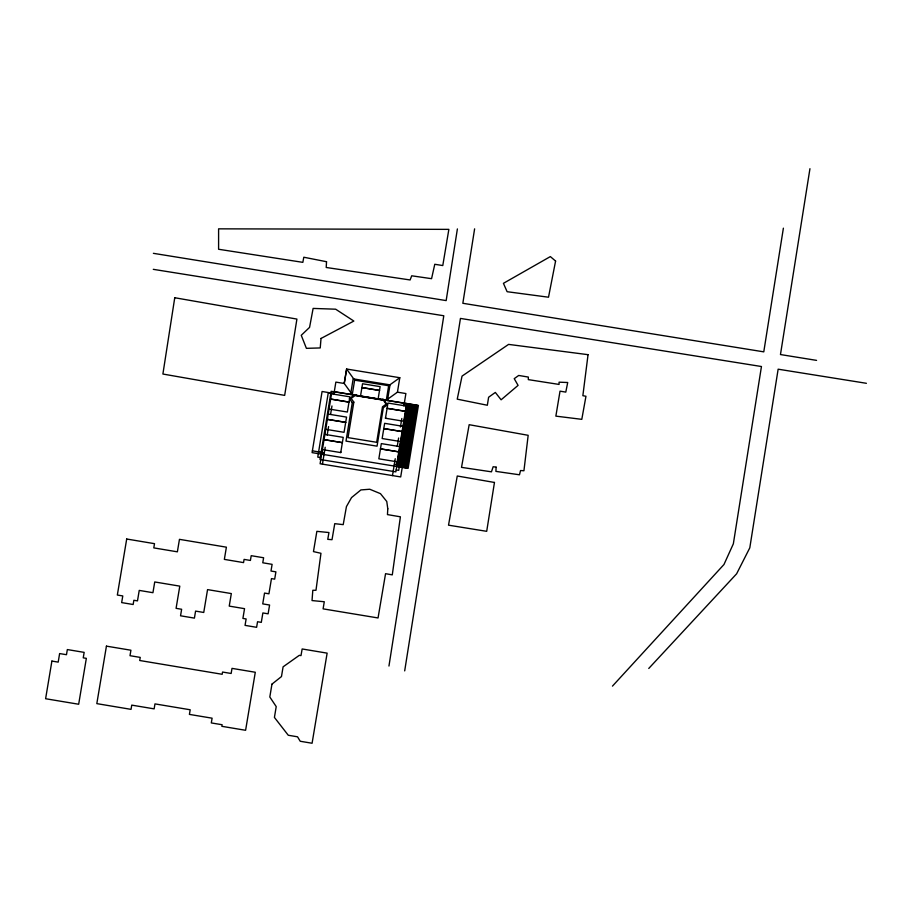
<?xml version="1.0" encoding="UTF-8"?>
<svg xmlns="http://www.w3.org/2000/svg" width="912" height="912" viewBox="0 0 912 912"><rect width="100%" height="100%" fill="white"/><g stroke="black" fill="none" stroke-linecap="round" stroke-linejoin="round"><path stroke-width="1.37" d="M388.957 666.045L443.791 315.757L153.284 269.336M457.391 228.923L446.162 300.595L153.387 253.331M404.689 670.89L460.446 318.425L761.452 366.521L733.351 543.803L723.968 564.505L612.465 686.12M474.616 228.844L462.84 303.286L763.777 351.85L783.385 228.171M809.947 168.697L780.467 354.551L816.559 360.377M403.879 420.626L403.777 421.253L385.468 418.255L385.571 417.639M331.66 393.072L320.101 463.763L400.699 476.93L412.543 404.461M322.449 464.14L325.208 447.268M327.191 435.127L328.594 426.577M330.6 414.299L331.957 405.965M333.838 394.474L335.855 382.105L344.269 383.485L352.271 394.611L354.631 380.156L346.628 369.029L344.189 383.473M344.269 383.485L346.628 369.029L399.798 377.716L397.438 392.171L386.3 400.174L388.66 385.719L399.798 377.716M322.438 449.593L340.746 452.58L343.231 437.372L324.923 434.386M350.596 394.508L353.161 378.845L390.028 384.864L387.463 400.528M360.73 394.736L362.531 383.758L380.133 386.631L378.332 397.621M385.468 418.255L387.953 403.047L406.262 406.034M392.479 475.585L395.238 458.713M397.244 446.447L398.624 438.022M400.425 426.976L401.816 418.494M403.868 405.92L405.886 393.551L397.438 392.171M396.389 466.397L406.672 403.503M397.564 466.591L407.846 403.697M398.738 466.784L409.021 403.891M399.912 466.978L410.195 404.084M401.086 467.172L411.369 404.267M403.435 467.548L413.717 404.654M404.609 467.742L414.892 404.848M405.783 467.936L416.066 405.042M406.957 468.13L417.229 405.236M340.746 452.58L340.849 451.964M400.562 440.906L400.459 441.522L382.151 438.535L384.647 423.328L402.944 426.314M648.751 668.462L736.622 573.796L749.801 547.838L778.141 369.189L866.4 383.302M354.631 380.156L388.66 385.719M334.294 391.681L355.657 395.17M356.717 395.341L381.911 399.456M382.972 399.627L418.403 405.418L408.131 468.323L312.098 452.626L322.084 391.51L334.009 393.46M354.266 395.101L331.124 391.316L319.987 459.466L395.854 471.857L406.991 403.72L383.849 399.935M356.774 395.512L382.709 399.752M404.039 404.905L415.952 406.855L406.25 466.18L394.337 464.231M330.805 393.254L328.263 392.844L317.764 457.117L320.306 457.528M406.672 405.658L409.226 406.068L398.715 470.341L396.173 469.931M331.558 393.836L349.855 396.823L347.369 412.03L329.072 409.043M330.691 399.091L349 402.089L330.703 399.068M328.24 414.105L346.549 417.103L344.063 432.311L325.755 429.313M383.781 428.583L402.089 431.581L383.781 428.56M399.627 446.595L381.33 443.608L378.845 458.816L397.142 461.803M312.394 450.847L324.307 452.785M496.117 467.149L495.911 471.39L519.475 474.787L520.535 470.546L523.933 470.752L528.173 435.309L469.167 424.696L461.518 467.366L491.454 471.823L493.153 466.727L496.117 467.149M326.53 261.71L326.211 267.478L410.115 279.961L411.711 275.8L431.57 278.684L434.773 264.275L442.776 265.552L448.864 229.368L218.595 228.844L218.595 249.261L302.841 262.348L303.799 257.23L326.53 261.71M387.794 508.816L387.452 514.596L400.391 516.808L392.285 574.868L385.559 573.682L378.047 617.96L323.099 608.863L324.284 601.749L312.029 600.563L312.816 590.281L315.985 590.281L320.956 553.299L313.466 551.6L316.863 531.343L328.947 532.54L327.761 539.345L332.014 539.687L334.75 523.67L343.208 524.639L346.435 506.593L351.542 497.576L360.901 489.926L369.759 489.242L380.475 493.666L386.768 501.497L387.794 508.816M321.024 338.455L320.237 347.939L306.398 348.338L301.256 335.297L309.567 327.385L313.124 308.416L335.65 309.202L353.845 321.058L321.024 338.455M588.046 354.677L582.859 395.683L585.96 396.275L581.799 419.338L555.864 416.134L560.025 391.157L565.793 392.114L567.709 382.504L559.067 382.185L559.067 384.431L528.322 379.631L528.322 377.066L518.711 375.459L514.231 378.662L518.073 385.388L501.11 399.798L495.341 392.434L488.615 397.233L487.339 405.247L457.231 399.16L462.042 376.109L508.588 344.394L588.046 354.677M174.751 297.734L162.895 374.034L284.658 395.386L296.913 319.086L174.751 297.734M494.464 482.459L486.7 531.32L448.522 525.175L457.265 475.996L494.464 482.459M352.283 402.637L346.001 441.1L377.044 446.173L383.336 407.71L387.361 404.814L383.371 399.274L382.356 400.003L355.657 395.637L354.928 394.622L349.387 398.612L352.283 402.637M353.833 402.124L348.031 437.623L376.679 442.297L382.481 406.798L386.198 404.13L382.527 399.011L381.581 399.684L356.945 395.66L356.273 394.725L351.154 398.396L353.833 402.124M51.904 661.075L45.611 698.729L78.671 704.246L86.344 658.35L83.243 657.837L84.155 652.376L67.34 649.561L66.485 654.702L59.622 653.562L58.197 662.123L51.904 661.075M106.43 646.141L96.82 703.631L131.043 709.354L131.75 705.124L154.139 708.863L154.972 703.893L190.186 709.775L189.411 714.404L212.097 718.189L211.299 722.931L222.118 724.732L221.855 726.317L245.602 730.284L255.292 672.258L232.001 668.371L231.146 673.478L222.551 672.041L222.175 674.287L139.718 660.505L140.243 657.404L130.006 655.694L130.918 650.222L106.43 646.141M126.7 539.015L117.34 595.034L122.778 595.946L121.661 602.593L133.152 604.508L133.859 600.278L137.484 600.883L139.24 590.406L152.942 592.697L154.732 581.959L179.789 586.142L176.084 608.338L181.625 609.273L180.542 615.794L194.416 618.119L195.578 611.097L203.741 612.465L207.56 589.608L231.329 593.575L229.231 606.104L244.541 608.669L242.911 618.416L246.126 618.952L245.054 625.37L256.614 627.308L257.549 621.733L261.299 622.36L262.873 612.944L268.117 613.822L269.587 605.032L262.736 603.892L264.537 593.074L268.926 593.815L271.468 578.607L274.683 579.143L275.903 571.858L270.989 571.037L272.107 564.346L262.77 562.784L263.614 557.756L251.21 555.682L250.412 560.447L244.085 559.398L243.55 562.601L224.352 559.387L226.393 547.177L179.459 539.345L177.373 551.828L153.797 547.895L154.504 543.666L126.7 539.015M271.958 684.137L269.815 696.996L276.222 706.606L274.421 717.425L288.272 735.254L297.529 736.805L300.23 741.262L312.086 743.246L327.134 653.14L302.157 648.968L300.994 655.603L299.33 655.318L283.096 666.832L281.477 676.556L271.958 684.137M555.59 261.049L548.511 297.209L507.106 291.703L503.435 283.324L550.346 256.591L555.59 261.049M379.506 390.439L361.904 387.566L379.506 390.439M405.395 411.301L387.098 408.314L405.395 411.301M345.682 422.359L327.385 419.372L345.682 422.359M342.365 442.639L324.068 439.652L342.365 442.639M398.772 451.862L380.464 448.864L398.772 451.862"/></g></svg>
